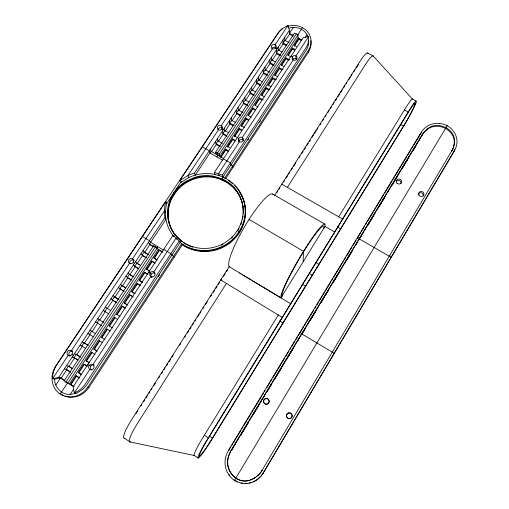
<?xml version="1.0" encoding="UTF-8"?>
<svg xmlns="http://www.w3.org/2000/svg" width="509" height="509" viewBox="0 0 509 509"><rect width="100%" height="100%" fill="white"/><g stroke="black" fill="none" stroke-linecap="round" stroke-linejoin="round"><path stroke-width="0.76" d="M215.689 152.115L219.194 154.132L219.786 156.295L298.045 37.819L298.051 34.866L294.596 33.015L215.689 152.115L216.3 154.291M294.259 46.281L298.898 39.25L298.904 38.277L294.253 45.32L296.543 46.554M181.255 240.757L87.071 384.41A22.32 20.882 -53.3 0 1 82.719 389.385L77.285 392.84L76.121 393.317L74.333 392.91L73.073 386.891L173.073 235.152L174.027 236.749L173.327 235.941A40.109 38.27 -19.7 0 1 166.252 220.893L165.972 219.233A29.948 28.536 -21.4 0 1 165.482 212.616L165.87 207.57L166.806 203.32L181.471 181.319M299.871 333.064L299.884 332.479L301.773 333.624L301.754 334.203M303.179 261.728L303.491 251.872M323.756 228.656L323.947 227.625A40.682 4.365 -59.5 0 0 303.281 252.216A40.682 4.365 -59.5 0 0 282.043 295.5L282.272 296.066L281.483 297.351M324.882 226.874L325.086 225.773A42.947 4.613 -59.5 0 0 303.275 251.707A42.947 4.613 -59.5 0 0 280.853 297.421L281.089 297.994L262.727 286.961M340.489 229.336L340.597 228.789L337.531 227.02M342.442 219.621L342.563 219.023L281.757 184.156L281.801 184.837M166.806 203.32L165.807 201.488L164.865 205.77L164.471 210.853A30.177 28.733 -21.3 0 0 164.961 217.508L165.972 219.233L149.468 244.078L153.234 246.369M359.106 239.446L359.424 238.397L357.553 237.321L357.248 238.377L360.531 232.957M334.413 232.708L334.598 232.002L324.965 226.441L280.955 297.733M420.536 133.403L419.925 134.955L420.708 133.657M421.751 135.948L422.375 134.401A20.812 19.202 14.2 0 1 426.058 130.03C436.907 118.909 458.412 129.68 454.104 145.23A20.761 19.157 13.4 0 1 452.017 150.505M334.012 353.761L334.209 353.278L301.761 333.917M390.937 257.783L391.427 256.816L389.531 255.728L389.29 256.212L359.265 238.925M453.093 152.993L453.882 151.523M257.821 475.578A23.229 22.358 -85.7 0 0 262.103 470.291L452.017 150.511L451.629 151.249A20.71 19.119 13.4 0 0 453.716 145.981C458.005 130.476 436.563 119.717 425.74 130.813A20.761 19.157 14.2 0 0 422.063 135.178L231.302 450.312A23.229 22.345 -87.6 0 0 228.649 456.56C224.291 468.84 235.438 484.097 248.825 480.375M263.121 473.128L454.664 150.206M263.306 472.963L453.875 151.682M447.118 125.799L234.515 480.35L234.865 480.146M251.261 479.631C237.468 486.019 223.502 469.992 228.465 456.598A23.293 22.409 -87.5 0 1 231.124 450.331L422.375 134.401M231.487 450.293L236.418 442.143M237.239 440.788L238.059 439.426M240.528 435.354L248.335 422.457M252.031 416.349L259.838 403.446M260.659 402.091L261.48 400.736M262.3 399.374L264.356 395.983M266.824 391.911L271.755 383.761M274.217 379.689L283.258 364.756M284.079 363.394L284.906 362.039M285.727 360.677L293.534 347.781M297.644 340.992L299.699 337.601M302.161 333.529L305.031 328.789M307.487 324.729L308.308 323.374M309.128 322.019L316.91 309.16M317.731 307.805L318.545 306.456M321.007 302.391L328.381 290.213M332.479 283.443L340.26 270.584M341.081 269.229L341.902 267.874M344.358 263.815L352.139 250.956M355.829 244.861L357.464 242.157M359.927 238.091L361.988 234.687M364.457 230.609L365.277 229.247M366.105 227.892L366.925 226.53M367.746 225.169L373.924 214.97M374.745 213.608L375.566 212.247M378.041 208.168L385.447 195.927M387.915 191.848L388.742 190.487M392.025 185.066L397.319 176.318M398.133 174.969L398.948 173.626M401.391 169.586L409.128 156.804M413.2 150.079L420.529 137.964M232.072 449.593L233.307 447.564M234.534 445.534L235.355 444.179M240.681 435.38L243.957 429.959M244.778 428.603L248.055 423.189M253.38 414.39L258.712 405.584M268.135 390.015L268.956 388.66M269.776 387.304L271.412 384.594M274.281 379.86L277.558 374.439M278.378 373.084L281.662 367.67M286.987 358.864L292.312 350.065M302.149 333.809L305.031 329.049M310.382 320.212L315.733 311.368M321.084 302.531L324.373 297.091M325.2 295.729L328.49 290.289M333.84 281.452L337.136 276.012M338.37 273.969L339.191 272.614M344.542 263.77L345.776 261.734M347.011 259.692L347.832 258.33M348.659 256.975L351.948 251.535M360.181 237.938L361.002 236.583M363.051 233.192L363.871 231.83M367.982 225.048L369.623 222.338M370.444 220.976L373.727 215.549M379.065 206.73L384.403 197.912M392.21 185.015L393.031 183.654M393.858 182.298L397.147 176.852M402.504 168.008L407.855 159.164M413.206 150.32L415.268 146.916M228.261 450.643L421.325 132.105M228.636 450.605L229.26 449.574M230.8 447.042L229.203 449.091M231.614 445.699L232.836 443.683M233.65 442.334L240.986 430.232M241.8 428.883L243.022 426.866M243.836 425.524L251.172 413.416M251.987 412.074L253.215 410.057M254.029 408.708L261.365 396.606M262.18 395.258L263.401 393.241M264.216 391.898L265.03 390.549M266.671 387.845L269.948 382.437M270.769 381.082L271.997 379.052M272.818 377.697L284.703 358.088M285.524 356.733L288.8 351.325M289.621 349.969L290.849 347.94M291.67 346.591L294.953 341.176M295.767 339.827L297.409 337.117M298.229 335.768L299.457 333.739M300.278 332.383L303.555 326.975M304.376 325.62L305.604 323.597M306.424 322.242L313.805 310.07M315.033 308.04L315.854 306.685M317.082 304.656L318.31 302.626M319.13 301.277L322.413 295.863M323.228 294.514L324.462 292.484M325.276 291.129L331.015 281.662M331.836 280.313L333.064 278.283M333.885 276.928L343.314 261.372M344.135 260.023L345.77 257.319M346.591 255.963L349.868 250.555M350.688 249.2L351.916 247.17M352.737 245.822L356.02 240.407M361.352 231.601L364.635 226.181M365.456 224.825L366.69 222.796M367.511 221.44L373.262 211.954M374.083 210.599L375.311 208.569M376.132 207.214L383.932 194.336M384.759 192.981L392.134 180.81M392.954 179.461L394.176 177.437M394.997 176.089L406.844 156.53M407.664 155.181L410.935 149.786M411.749 148.437L412.977 146.42M413.792 145.071L419.511 135.629M212.457 438.026L403.522 126.035A21.251 1.775 -60.6 0 0 406.545 120.957C407.925 119.189 422.12 92.167 410.814 108.334A21.041 1.743 -60.5 0 0 407.925 112.883L208.595 437.797A23.172 2.068 -58.3 0 0 205.07 443.714C193.916 463.177 201.519 455.606 208.887 443.695A23.408 2.112 -58.2 0 0 212.457 438.026L209.301 435.997M404.044 125.538L211.75 439.572A21.575 1.934 -58.2 0 1 198.179 458.125A21.563 1.934 -58.2 0 1 207.367 439.388L409.032 110.688A19.558 1.622 -60.5 0 1 415.929 102.875A19.565 1.629 -60.6 0 1 404.057 125.513M199.49 455.994L198.236 458.036L194.362 455.51L130.011 441.952L124.342 438.217M415.885 102.945L414.854 104.625L413.626 103.963M203.39 436.83L278.423 314.836M338.714 216.809L405.24 108.646A19.539 1.718 -60.6 0 1 412.57 99.427M226.422 283.379L137.659 423.132A21.537 3.544 -56.9 0 0 129.954 442.041A21.55 3.544 -56.9 0 0 130.616 441.863M287.388 187.382L365.379 64.586M274.536 195.494L359.85 61.634A19.297 3.06 -61.7 0 1 368.001 53.56M135.89 413.836L137.589 411.17M140.987 405.832L141.833 404.502M143.538 401.836L144.81 399.832M146.083 397.834L147.362 395.83M148.634 393.832L149.907 391.835M151.186 389.83L152.032 388.501M153.731 385.828L155.43 383.162M158.833 377.831L159.68 376.495M161.378 373.829L162.657 371.825M163.93 369.827L165.202 367.829M166.481 365.825L167.754 363.827M169.026 361.823L170.731 359.157M172.004 357.159L173.276 355.155M179.652 345.147L180.504 343.817M184.761 337.136L185.613 335.8M187.312 333.128L188.591 331.124M189.863 329.119L191.142 327.122M192.421 325.117L193.694 323.113M194.972 321.109L195.825 319.773M197.524 317.101L199.229 314.428M200.082 313.092L200.928 311.762M203.059 308.422L203.905 307.086M205.611 304.414L207.309 301.742M210.713 296.403L211.566 295.067M213.271 292.395L214.543 290.391M215.822 288.387L217.101 286.382M218.374 284.378L219.653 282.374M221.784 279.034L220.931 280.376L220.721 279.931L282.368 317.546M223.489 276.355L225.194 273.683M226.473 271.672L227.752 269.662M276.915 192.504L277.729 191.225M278.951 189.31L279.765 188.031M283.507 182.165L284.359 180.829M286.058 178.156L287.763 175.484M288.616 174.148L289.468 172.812M291.167 170.133L292.446 168.129M293.725 166.125L295.856 162.785M299.26 157.44L300.113 156.104M301.818 153.425L303.09 151.421M304.369 149.417L305.648 147.413M306.927 145.409L308.206 143.404M309.478 141.4L310.331 140.064M312.036 137.385L313.741 134.713M314.594 133.377L316.293 130.705M317.145 129.369L317.998 128.033M320.129 124.692L320.982 123.356M322.681 120.684L323.533 119.348M325.238 116.669L326.091 115.333M327.79 112.661L329.069 110.657M330.347 108.652L331.62 106.648M332.899 104.644L334.178 102.64M335.456 100.636L336.729 98.631M338.008 96.627L339.713 93.955M340.559 92.619L342.264 89.947M343.543 87.942L344.822 85.938M346.095 83.934L346.947 82.598M348.652 79.926L350.351 77.253M351.204 75.917L352.056 74.581M353.761 71.909L355.034 69.905M356.313 67.901L358.444 64.56M89.011 387.362L182.362 244.753L181.777 243.735L87.898 387.063M225.64 178.646L308.435 52.153M173.073 235.152L179.181 240.986L85.378 383.939A22.498 21.041 -53.2 0 1 80.982 388.952L77.794 391.256L74.333 392.91L89.794 369.394L90.895 369.782M222.999 177.087L222.439 175.064L306.024 47.681A19.787 17.936 -4.1 0 0 308.263 42.75L308.677 36.546L303.237 37.641L214.391 172.456L215.014 174.498M221.879 178.799L305.96 50.556A19.641 17.821 -4.1 0 0 308.187 45.651L308.708 40.504M158.312 276.731L159.61 274.752M247.921 140.02L248.786 138.702M259.584 122.23L260.443 120.913M308.492 50.264L224.844 177.978L225.023 178.646M165.807 201.488L56.55 365.163A22.536 21.111 -53.9 0 0 53.674 371.112L52.809 374.904L52.637 378.69L54.584 379.205C54.584 387.438 61.799 394.965 70.172 394.469L73.589 389.283M305.324 37.348L307.029 34.758C303.682 28.517 295.608 26.074 289.048 28.122M239.491 141.718A2.602 2.437 -10.2 0 1 239.65 137.494A2.602 2.437 -10.2 0 1 243.461 139.651A2.602 2.437 -10.2 0 1 239.491 141.718L218.533 173.575L219.131 175.605M293.286 59.947A2.539 2.316 -3.5 0 1 293.375 55.933A2.539 2.316 -3.5 0 1 297.141 57.969A2.539 2.316 -3.5 0 1 293.286 59.947L242.246 137.525L242.659 139.803M308.677 36.546L295.914 55.952L295.926 58.77M296.321 33.938L217.445 153.12L218.043 155.29L216.929 156.969M60.221 393.96L67.283 383.277M156.505 248.347L157.675 246.579M297.6 34.981L302.429 27.677M67.652 383.347L157.192 247.915L153.642 245.764L64.045 380.986L73.582 386.503M219.194 154.132L298.051 34.866M69.485 383.824L158.267 249.423L157.192 247.915M78.405 377.194L76.032 375.852L70.382 384.41L74.18 386.655M81.65 374.77L78.221 372.537L83.832 364.037L87.262 366.251M89.431 362.955L86.008 360.747L91.582 352.298L95.011 354.499M97.168 351.223L93.745 349.028L99.287 340.636L102.474 342.665M101.431 337.384L106.935 329.043L107.431 329.342L101.94 337.658L101.431 337.384L104.848 339.56M112.483 327.981L109.066 325.817L114.538 317.527L117.719 319.531M122.09 306.087L122.548 306.443L117.127 314.657L116.656 314.32L122.09 306.087L125.265 308.072M127.008 304.738L124.196 302.9L129.598 294.717L133.403 297.084M134.478 293.407L131.691 291.549L137.055 283.424L140.223 285.377M141.896 282.151L139.135 280.274L144.467 272.194L147.629 274.141M149.271 270.96L146.535 269.07L151.835 261.041L155.22 263.108M156.6 259.838L153.883 257.929L159.152 249.957L162.021 251.974M225.627 149.271L220.651 156.797L220.849 157.51L225.805 149.996L225.627 149.271L227.949 150.6M232.486 138.874L232.651 139.625L227.72 147.088L227.548 146.357L232.486 138.874L234.808 140.191M239.313 128.535L239.453 129.318L234.56 136.736L234.401 135.973L239.313 128.535L241.629 129.852M248.405 119.57L246.095 118.266L241.209 125.659L244.314 127.409M255.143 109.352L252.833 108.054L247.978 115.403L251.083 117.146M263.185 99.942L259.533 97.906L254.71 105.21L257.808 106.941M269.84 89.838L266.194 87.822L261.397 95.081L264.489 96.799M272.811 77.794L272.875 78.685L268.122 85.881L268.046 85.009L272.811 77.794L276.457 79.798M283.036 69.816L279.39 67.824L274.656 75.001L277.742 76.687M289.57 59.89L285.937 57.918L281.229 65.05L283.526 66.304M294.73 49.303L292.44 48.069L287.757 55.157L290.054 56.397M70.986 384.569L76.617 376.03M78.221 372.537L78.8 372.728L84.399 364.247L86.778 365.786M86.008 360.747L86.562 360.964L92.123 352.533M93.745 349.028L94.28 349.276L99.802 340.903M124.648 303.262L130.03 295.105L129.598 294.717M132.117 291.943L137.468 283.831L137.055 283.424M139.542 280.694L144.861 272.633L144.467 272.194M146.923 269.516L152.204 261.505L151.835 261.041M154.252 258.407L159.502 250.447M241.349 126.442L246.216 119.068L246.095 118.266M248.507 115.6L252.941 108.881L252.833 108.054M255.251 105.382L259.628 98.752L259.533 97.906M261.925 95.272L266.271 88.687L266.194 87.822M274.714 75.898L279.435 68.734L279.39 67.824M281.693 65.317L285.963 58.847L285.937 57.918M288.209 55.449L292.452 49.023L292.44 48.069M55.85 385.065L60.552 377.983L64.376 380.484M217.4 138.62L217.992 140.891L216.064 143.792L220.403 146.28M231.194 117.865L231.684 120.277L229.782 123.146L234.108 125.596M244.823 97.365L245.211 99.91L243.327 102.742L247.641 105.153M251.573 87.204L251.91 89.819L250.04 92.632L254.347 95.03M258.286 77.107L258.572 79.786L256.714 82.585L260.443 84.647M264.96 67.067L265.195 69.809L263.344 72.596L267.645 74.957M271.59 57.091L271.781 59.897L269.942 62.664L274.23 65.006M278.181 47.172L278.321 50.041L276.495 52.796L280.783 55.118M293.337 27.435L289.487 33.225L293.152 35.191M72.469 351.108A2.819 2.64 -50.7 0 0 69.975 356.09L68.161 355.397L52.637 378.69L58.65 377.455L61.182 378.155L66.819 369.655L70.083 371.774M66.571 365.545L69.008 366.365L74.613 357.916L77.871 360.022M74.435 353.71L76.783 354.652L82.356 346.26L80.072 345.229M82.254 341.946L84.507 343.009L90.042 334.674L87.853 333.522M110.892 298.859L112.826 300.355L107.393 308.537L105.401 307.124M118.75 299.578L114.926 297.192L120.321 289.061L118.476 287.451M125.64 287.922L122.415 285.918L127.772 277.838L126.009 276.12M133.078 276.705L129.852 274.714L135.178 266.684L133.492 264.852M139.288 264.833L137.239 263.579L142.533 255.601L140.936 253.66M148.386 254.831L144.588 252.515L149.85 244.587L148.323 242.538M215.453 141.547L216.268 144.537L211.299 152.019L210.44 149.092M218.603 141.018L223.127 134.204L222.388 131.118M229.273 120.754L229.947 123.935L225.042 131.322L224.316 128.211M231.843 121.072L236.723 113.723L236.119 110.453M242.927 100.216L243.461 103.575L238.613 110.879L238.027 107.584M245.338 100.75L250.154 93.491L249.69 90.042M252.458 90.023L256.81 83.463L256.415 79.926M258.667 80.67L263.427 73.493L263.096 69.873M265.272 70.719L270.005 63.587L269.738 59.877M272.27 60.183L276.546 53.738L276.342 49.939M278.792 50.353L283.049 43.946L282.909 40.065M179.181 240.986L180.091 242.538L183.501 244.88A40.109 38.27 -19.7 0 0 238.918 231.894A40.109 38.27 -19.7 0 0 226.651 178.926L220.531 176.057L213.965 174.256A40.109 38.27 -19.7 0 0 196.9 174.714L195.221 175.185A29.846 28.383 -19.4 0 0 188.801 177.571L180.593 182.642L179.709 180.663L278.391 32.824A19.819 17.987 -3.5 0 1 282.113 28.72L287.929 25.45L289.43 30.247L289.506 34.211L284.855 41.216L284.735 37.316M215.428 153.788L216.261 152.541M171.329 198.72L176.903 190.353M129.496 263.357L71.311 350.669L72.501 351.159M218.482 129.763A2.59 2.411 -12.5 0 1 218.666 125.577A2.59 2.411 -12.5 0 1 222.439 127.714A2.59 2.411 -12.5 0 1 218.482 129.763L187.98 175.56L179.709 180.663M272.48 48.66A2.526 2.297 -5.5 0 1 272.589 44.684A2.526 2.297 -5.5 0 1 276.317 46.694A2.526 2.297 -5.5 0 1 272.48 48.66L221.25 125.602L221.809 127.963M58.65 377.455L164.961 217.508M188.801 177.571L187.98 175.56A30.076 28.587 -19.3 0 1 194.444 173.155L289.43 30.247M55.71 366.092L277.634 33.658M256.803 476.449L257.929 475.489A23.166 22.294 -85.7 0 0 262.199 470.221L262.103 470.297M255.734 477.257L256.911 476.36M254.634 477.996L255.849 477.168M253.857 478.365L254.984 477.709M254.869 477.805L252.324 479.236M253.616 478.555L249.919 480.146M76.121 393.317L70.172 394.469M54.584 379.205L60.552 377.983M246.49 480.661L247.724 480.509M231.124 450.331L231.665 450.274M214.391 172.456L222.439 175.064M67.697 382.653L65.846 382.164L155.417 246.84L156.142 247.845M64.357 368.866L66.819 369.655M90.761 366.162L87.726 364.654M72.24 357.013L74.613 357.916M94.012 365.036L92.931 364.622L150.861 276.482L151.625 277.348M367.613 53.012L373.059 55.907M298.045 37.819L301.971 39.918M412.379 99.077L416.203 101.132M289.506 34.211L293.165 36.171M298.898 39.25L301.347 40.561M289.106 42.552L284.83 40.249L283.01 42.979L286.72 44.983M283.049 43.946L286.179 45.632M292.452 49.023L294.736 50.257M404.42 109.976L408.212 112.025M275.948 47.846L277.265 48.559M291.103 56.054L292.427 56.773L292.465 59.585A2.52 2.303 -3.5 0 1 296.83 59.617M278.321 50.041L282.037 52.058M276.546 53.738L280.249 55.748M285.963 58.847L288.253 60.094M400.5 124.393L403.522 126.035M90.017 330.265L92.186 331.448L97.683 323.158L95.577 321.898M271.781 59.897L275.496 61.926M270.005 63.587L273.715 65.61M279.435 68.734L281.731 69.987M265.195 69.809L269.49 72.17M263.427 73.493L267.142 75.536M272.875 78.685L275.165 79.945M258.572 79.786L262.262 81.815M268.046 85.009L271.132 86.715M256.81 83.463L260.532 85.518M266.271 88.687L268.567 89.959M251.91 89.819L255.601 91.868M250.154 93.491L253.883 95.558M259.628 98.752L261.925 100.031M245.211 99.91L248.907 101.972M243.461 103.575L247.189 105.662M252.941 108.881L255.244 110.167M242.787 112.489L238.466 110.065L236.57 112.915L240.318 115.021M236.723 113.723L240.458 115.823M246.216 119.068L248.526 120.366M231.684 120.277L235.393 122.37M229.947 123.935L233.109 125.723M239.453 129.318L241.769 130.622M222.039 128.917L223.349 129.668M228.573 132.664L224.857 130.552L222.942 133.441L226.696 135.579M234.401 135.973L238.67 138.372L239.109 140.643M223.127 134.204L226.874 136.336M232.651 139.625L234.967 140.942M217.992 140.891L222.331 143.373M227.548 146.357L229.871 147.68M216.268 144.537L219.443 146.357M225.805 149.996L228.121 151.326M223.769 158.592L211.089 151.294L195.221 175.185L194.444 173.149M202.334 146.764L209.32 150.779L209.975 152.967L222.643 160.259M223.356 158.859L230.412 162.918L230.914 165.024L232.664 166.029L232.988 167.41M272.601 194.005L324.71 224.068M303.51 251.325L249.066 219.398L249.2 220.034M315.542 262.37L318.844 264.311M237.328 230.52L239.122 231.582M309.536 273.632L312.182 275.191M302.168 284.175L305.476 286.141M239.605 273.078L240.961 273.893M242.322 274.714L251.166 280.02M252.521 280.841L261.365 286.147M142.444 236.488L149.506 240.763L150.639 242.316L163.453 250.084M163.707 249.365L170.839 253.692L174.224 257.185M279.638 320.797L283.042 323.151M158.267 249.423L162.937 252.254M149.85 244.587L153.603 246.871M148.59 254.71L144.193 252.025L142.138 255.124L146.541 257.808M153.883 257.929L157.275 259.997M142.533 255.601L145.752 257.567M152.204 261.505L154.558 262.943M140.643 265.456L136.826 263.115L134.758 266.232L138.537 268.555M146.535 269.07L149.926 271.151M133.205 262.466L134.535 263.287M148.774 272.022L151.262 274.166M135.178 266.684L138.944 269M144.861 272.633L148.017 274.574M133.829 276.998L129.42 274.275L127.339 277.411L131.748 280.141M139.135 280.274L142.533 282.368M127.772 277.838L130.921 279.785M137.468 283.831L139.994 285.396M125.787 287.884L121.956 285.511L119.863 288.66L123.649 291.021M131.691 291.549L135.089 293.661M120.321 289.061L124.101 291.415M130.03 295.105L132.563 296.677M109.066 325.817L109.556 326.123L115.015 317.858L114.538 317.527M118.877 299.572L114.455 296.811L112.349 299.986L116.771 302.753M124.196 302.9L127.6 305.031M97.734 318.653L99.815 319.951L105.28 311.724L103.263 310.344M112.826 300.355L116.606 302.728M122.548 306.443L125.08 308.028M110.739 310.598L106.903 308.187L104.778 311.381L108.576 313.773M116.656 314.32L120.067 316.464M103.734 322.439L99.3 319.633L97.162 322.846L101.603 325.658M106.935 329.043L110.116 331.06M95.495 333.605L91.652 331.155L89.501 334.388L93.306 336.818M84.507 343.009L88.35 345.477M94.28 349.276L96.653 350.796M87.802 345.217L83.947 342.748L81.79 346.005L85.639 348.48M204.376 435.22L208.34 437.778M76.783 354.652L80.632 357.133M86.562 360.964L88.941 362.497M80.059 356.904L76.197 354.417L74.021 357.693L77.883 360.187M71.973 354.474L73.341 355.358M69.008 366.365L72.265 368.484M78.8 372.728L81.179 374.274M72.265 368.669L68.403 366.162L66.208 369.458L70.668 372.359M76.032 375.852L79.468 378.085M61.182 378.155L64.993 380.649M183.227 242.481L184.945 243.62A37.901 36.171 -19.7 0 0 190.188 246.229M182.069 244.244L183.787 245.389A40.007 38.181 -19.7 0 0 235.998 236.526A40.007 38.181 -19.7 0 0 234.757 185.702M182.362 244.753L184.08 245.892A39.906 38.092 -19.7 0 0 231.01 242.093A39.906 38.092 -19.7 0 0 242.634 197.848M290.728 303.771L229.184 266.646L131.869 419.352A21.505 3.703 -56.7 0 0 124.285 438.306A21.518 3.709 -56.7 0 0 124.96 438.141M180.943 240.789L175.331 235.183A37.901 36.171 -19.7 0 1 168.11 217.852L168.263 208.372A37.901 36.171 -19.7 0 1 185.588 182.343L194.438 178.182A37.901 36.171 -19.7 0 1 213.723 176.871L219.933 178.57L225.716 181.287A37.901 36.171 -19.7 0 1 243.257 212.826M181.554 241.279L182.247 241.832M113.017 295.659L114.926 297.192M120.588 284.276L122.415 285.918M128.109 272.958L129.852 274.714M373.212 56.022L412.475 99.134M133.752 260.284L132.486 258.865L164.471 210.853L165.482 212.616M135.579 261.715L137.239 263.579M143.004 250.543L144.588 252.515M153.642 245.764L154.373 246.776M229.343 266.907L228.948 266.252A42.419 7.68 -59.5 0 1 246.897 222.853A42.419 7.68 -59.5 0 1 273.123 194.432M176.617 239.306L175.993 238.257L153.845 271.952L154.959 273.282A2.704 2.59 -35.8 0 0 151.478 277.348M307.029 34.758L307.856 36.572M173.722 192.949L174.339 194.203M222.07 179.461L222.255 180.122M223.909 180.345L224.094 181M275.28 47.585L275.114 44.697L287.929 25.45L287.967 26.952M239.866 192.574A39.906 38.092 -19.7 0 1 242.367 197.244M243.06 207.099A37.806 36.088 -19.7 0 0 225.894 181.942L220.123 179.232A37.806 36.088 -19.7 0 0 176.101 191.778A37.806 36.088 -19.7 0 0 175.643 235.712M243.251 208.665A37.806 36.088 -19.7 0 1 243.397 213.405M178.627 239.033A37.806 36.088 -19.7 0 1 176.451 236.698M242.997 216.001A37.901 36.171 -19.7 0 1 242.449 219.156M241.616 222.261A37.901 36.171 -19.7 0 1 240.744 224.698M239.122 228.242A37.901 36.171 -19.7 0 1 238.167 229.947M232.556 237.219A37.901 36.171 -19.7 0 1 231.614 238.148M222.987 244.345A37.901 36.171 -19.7 0 1 221.192 245.243M192.65 247.126A37.901 36.171 -19.7 0 1 190.799 246.471M228.541 180.644A40.007 38.181 -19.7 0 1 229.654 181.395M230.736 182.184A40.007 38.181 -19.7 0 1 232.308 183.437M87.834 387.025A20.678 19.355 -53.8 0 1 60.164 394.049A20.684 19.361 -53.9 0 1 55.78 366.136M88.941 387.317A20.57 19.259 -53.9 0 1 64.808 396.002M63.638 395.518A20.57 19.259 -53.9 0 1 61.424 394.31M91.448 369.979A2.831 2.672 -53.1 0 1 93.923 364.953M129.89 263.77A2.698 2.558 -35.4 0 1 134.274 260.71M308.422 50.226A18.184 16.498 -3.7 0 0 302.473 27.613A18.184 16.498 -3.7 0 0 287.674 26.341M277.698 33.689A18.184 16.498 -3.7 0 1 282.438 28.867M310.776 40.675A18.095 16.428 -3.7 0 1 308.371 52.122M238.715 141.852A2.583 2.418 -10.2 0 1 243.563 140.7M271.831 48.393A2.507 2.284 -5.5 0 1 276.171 48.425M217.998 129.375A2.57 2.392 -12.5 0 1 222.707 128.853M365.373 64.618A19.317 2.927 -61.6 0 1 373.46 56.766M194.756 455.37A21.55 2.049 -58.2 0 1 194.304 455.6M194.241 455.606A21.55 2.049 -58.2 0 1 203.346 436.824M263.045 473.077A21.543 20.716 -86.5 0 1 234.464 480.439A21.543 20.716 -86.6 0 1 228.331 450.694M263.236 472.918A21.423 20.602 -86.5 0 1 253.011 481.877M251.726 482.347A21.423 20.602 -86.5 0 1 249.092 483.022M246.401 483.327A21.423 20.602 -86.5 0 1 245.052 483.346M242.36 483.098A21.423 20.602 -86.5 0 1 241.037 482.844M237.2 481.533A21.423 20.602 -86.5 0 1 234.814 480.235M289.271 418.703A2.869 2.806 82 0 1 286.815 414.549A2.869 2.806 82 0 1 291.517 414.052A2.869 2.806 82 0 1 289.996 418.627M229.845 475.559A21.429 20.602 -86.6 0 1 229.044 474.439M269.108 402.275A2.844 2.787 -88.3 0 1 264.585 403.599A2.844 2.787 -88.3 0 1 265.329 398.865A2.844 2.787 -88.3 0 1 269.223 401.544M447.163 125.723A19.221 17.726 13.7 0 1 454.594 150.168M421.395 132.143A19.227 17.732 13.8 0 1 447.163 125.723M454.868 149.57A19.126 17.65 13.8 0 1 453.799 151.644M418.067 194.546A2.672 2.507 16.8 0 1 421.287 192.816A2.672 2.507 16.8 0 1 423.221 195.933M420.778 133.695A19.132 17.65 13.8 0 1 421.401 132.715M396.136 181.573A2.647 2.488 13.3 0 1 400.997 183.539M167.601 210.942L167.785 217.279A38.003 36.254 -19.7 0 0 175.02 234.655L181.955 241.317A38.003 36.254 -19.7 0 0 237.13 230.825A38.003 36.254 -19.7 0 0 222.7 179.143L213.513 176.203A38.003 36.254 -19.7 0 0 194.183 177.52L185.308 181.688A38.003 36.254 -19.7 0 0 167.938 207.78L167.601 210.942M91.855 369.725A2.857 2.691 -53 0 0 93.459 365.08A2.857 2.691 -53 0 0 88.77 366.213A2.857 2.691 -53 0 0 91.855 369.725M152.185 276.871A2.73 2.609 -35.7 0 0 154.761 272.945A2.73 2.609 -35.7 0 0 150.117 272.849A2.73 2.609 -35.7 0 0 152.185 276.871M70.204 355.727A2.844 2.66 -50.6 0 0 71.833 351.121A2.844 2.66 -50.6 0 0 67.169 352.253A2.844 2.66 -50.6 0 0 70.204 355.727M130.8 263.732A2.717 2.577 -35.3 0 0 133.39 259.844A2.717 2.577 -35.3 0 0 128.777 259.755A2.717 2.577 -35.3 0 0 130.8 263.732M286.879 414.173A2.889 2.819 82.1 0 0 289.227 418.57A2.889 2.819 82.1 0 0 291.759 414.313A2.889 2.819 82.1 0 0 286.879 414.173M268.192 403.319A2.857 2.8 -88.2 0 0 267.072 398.502A2.857 2.8 -88.2 0 0 263.541 401.906A2.857 2.8 -88.2 0 0 268.192 403.319M418.983 195.202A2.685 2.52 16.7 0 0 423.609 195.271A2.685 2.52 16.7 0 0 421.223 191.441A2.685 2.52 16.7 0 0 418.983 195.202M397.096 183.278A2.66 2.5 13.2 0 0 401.525 182.222A2.66 2.5 13.2 0 0 398.229 179.104A2.66 2.5 13.2 0 0 397.096 183.278"/></g></svg>
